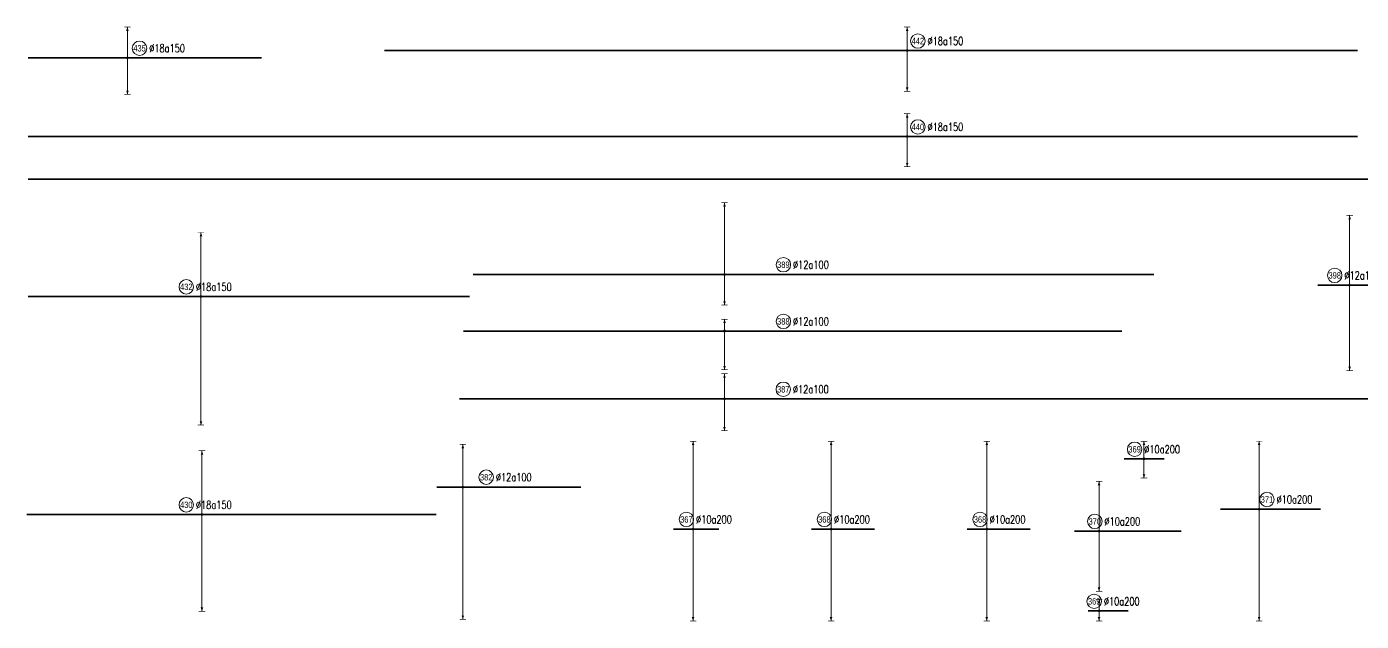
# Model space of a CAD drawing. Header units: millimetres. Extents: x -415354 to 592036, y -374841 to 139309.
# Drawn here: x 338203 to 421375, y 52380 to 89420 of the extents above; entities that cross this region are included whole.
import ezdxf
from ezdxf.enums import TextEntityAlignment as Align

# ---------------------------------------------------------------- set-up
doc = ezdxf.new("R2010")
doc.units = ezdxf.units.MM
doc.header["$MEASUREMENT"] = 0
for name, color, linetype, lineweight in [('NDC_S_DIM', 1, 'Continuous', 15), ('NDC_S_REBAR', 4, 'Continuous', 35), ('NDC_S_VN TEXT', 7, 'Continuous', 20)]:
    doc.layers.add(name, color=color, linetype=linetype, lineweight=lineweight)
doc.styles.add('ARIAL', font='arial.ttf', dxfattribs={"width": 0.8})
doc.styles.add('NDC_EN TXT', font='romans.shx', dxfattribs={"width": 0.8})

# ---------------------------------------------------------------- blocks, each defined once
blk = doc.blocks.new('*U929')
at = {"layer": 'NDC_S_REBAR'}
for p in [(0, 0), (-524.29, 0), (-524.29, 0)]:
    blk.add_line(p, (-524.29, 0), dxfattribs=at)
at = {"layer": 'NDC_S_VN TEXT', "color": 3, "style": 'NDC_EN TXT', "width": 0.75}
blk.add_attdef('DKT', (5.1, 1.75), '', height=2.5, dxfattribs=at)
at = {"layer": 'NDC_S_VN TEXT', "style": 'ARIAL', "width": 0.8}
blk.add_attdef('KHT', text='', height=2, dxfattribs=at).set_placement((2.1, 3), align=Align.MIDDLE_CENTER)
blk = doc.blocks.new('*U912')
h = blk.add_hatch(color=6)
edge = h.paths.add_edge_path()
edge.add_arc((0.3, 0), 0.3, 0, 360)
at = {"layer": 'NDC_S_DIM', "color": 8}
for q in [(0.3, 5.53), (0.3, -5.97)]:
    blk.add_line((0.3, 0), q, dxfattribs=at)
for points in [[(-0.7, 5.53, 0.2, 0.2, 0), (1.3, 5.53, 0, 0, 0)], [(-0.7, -5.97, 0.2, 0.2, 0), (1.3, -5.97, 0, 0, 0)]]:
    blk.add_lwpolyline(points, format="xyseb", dxfattribs=at)
at = {"layer": 'NDC_S_DIM'}
blk.add_circle((-2.64, 3), 2.25, dxfattribs=at)
at = {"layer": 'NDC_S_DIM', "color": 6}
blk.add_circle((0.3, 0), 0.3, dxfattribs=at)
at = {"layer": 'NDC_S_DIM', "color": 8}
for points in [[(-0.1, 4.33), (0.3, 5.53), (0.7, 4.33)], [(-0.1, -4.77), (0.3, -5.97), (0.7, -4.77)]]:
    blk.add_solid(points, dxfattribs=at)
at = {"layer": 'NDC_S_REBAR'}
for p, q in [((0, 0), (-5.85, 0)), ((-5.85, 0), (-5.85, 0)), ((0, 0), (6.6, 0)), ((6.6, 0), (6.6, 0)), ((6.6, 0), (6.6, 0)), ((-5.85, 0), (-5.85, 0))]:
    blk.add_line(p, q, dxfattribs=at)
at = {"layer": 'NDC_S_VN TEXT', "color": 3, "style": 'NDC_EN TXT', "width": 0.75}
blk.add_attdef('DKT', (0.36, 1.75), '', height=2.5, dxfattribs=at)
at = {"layer": 'NDC_S_VN TEXT', "style": 'ARIAL', "width": 0.8}
blk.add_attdef('KHT', text='', height=2, dxfattribs=at).set_placement((-2.64, 3), align=Align.MIDDLE_CENTER)
blk = doc.blocks.new('*U911')
h = blk.add_hatch(color=6)
edge = h.paths.add_edge_path()
edge.add_arc((0.3, 0), 0.3, 0, 360)
at = {"layer": 'NDC_S_DIM', "color": 8}
for q in [(0.3, 15.49), (0.3, -18.76)]:
    blk.add_line((0.3, 0), q, dxfattribs=at)
for points in [[(-0.7, 15.49, 0.2, 0.2, 0), (1.3, 15.49, 0, 0, 0)], [(-0.7, -18.76, 0.2, 0.2, 0), (1.3, -18.76, 0, 0, 0)]]:
    blk.add_lwpolyline(points, format="xyseb", dxfattribs=at)
at = {"layer": 'NDC_S_DIM'}
blk.add_circle((-1.03, 3), 2.25, dxfattribs=at)
at = {"layer": 'NDC_S_DIM', "color": 6}
blk.add_circle((0.3, 0), 0.3, dxfattribs=at)
at = {"layer": 'NDC_S_DIM', "color": 8}
for points in [[(-0.1, 14.29), (0.3, 15.49), (0.7, 14.29)], [(-0.1, -17.56), (0.3, -18.76), (0.7, -17.56)]]:
    blk.add_solid(points, dxfattribs=at)
at = {"layer": 'NDC_S_REBAR'}
for p, q in [((0, 0), (-7.35, 0)), ((-7.35, 0), (-7.35, 0)), ((0, 0), (25.85, 0)), ((25.85, 0), (25.85, 0)), ((25.85, 0), (25.85, 0)), ((-7.35, 0), (-7.35, 0))]:
    blk.add_line(p, q, dxfattribs=at)
at = {"layer": 'NDC_S_VN TEXT', "color": 3, "style": 'NDC_EN TXT', "width": 0.75}
blk.add_attdef('DKT', (1.97, 1.75), '', height=2.5, dxfattribs=at)
at = {"layer": 'NDC_S_VN TEXT', "style": 'ARIAL', "width": 0.8}
blk.add_attdef('KHT', text='', height=2, dxfattribs=at).set_placement((-1.03, 3), align=Align.MIDDLE_CENTER)
blk = doc.blocks.new('*U910')
h = blk.add_hatch(color=6)
edge = h.paths.add_edge_path()
edge.add_arc((0.3, 0), 0.3, 0, 360)
at = {"layer": 'NDC_S_DIM', "color": 8}
for q in [(0.3, 3.63), (0.3, -3.12)]:
    blk.add_line((0.3, 0), q, dxfattribs=at)
for points in [[(-0.7, 3.63, 0.2, 0.2, 0), (1.3, 3.63, 0, 0, 0)], [(-0.7, -3.12, 0.2, 0.2, 0), (1.3, -3.12, 0, 0, 0)]]:
    blk.add_lwpolyline(points, format="xyseb", dxfattribs=at)
at = {"layer": 'NDC_S_DIM'}
blk.add_circle((-1.22, 3), 2.25, dxfattribs=at)
at = {"layer": 'NDC_S_DIM', "color": 6}
blk.add_circle((0.3, 0), 0.3, dxfattribs=at)
at = {"layer": 'NDC_S_DIM', "color": 8}
for points in [[(-0.1, 2.43), (0.3, 3.63), (0.7, 2.43)], [(-0.1, -1.92), (0.3, -3.12), (0.7, -1.92)]]:
    blk.add_solid(points, dxfattribs=at)
at = {"layer": 'NDC_S_REBAR'}
for p, q in [((0, 0), (-3.1, 0)), ((-3.1, 0), (-3.1, 0)), ((0, 0), (9.35, 0)), ((9.35, 0), (9.35, 0)), ((9.35, 0), (9.35, 0)), ((-3.1, 0), (-3.1, 0))]:
    blk.add_line(p, q, dxfattribs=at)
at = {"layer": 'NDC_S_VN TEXT', "color": 3, "style": 'NDC_EN TXT', "width": 0.75}
blk.add_attdef('DKT', (1.78, 1.75), '', height=2.5, dxfattribs=at)
at = {"layer": 'NDC_S_VN TEXT', "style": 'ARIAL', "width": 0.8}
blk.add_attdef('KHT', text='', height=2, dxfattribs=at).set_placement((-1.22, 3), align=Align.MIDDLE_CENTER)
blk = doc.blocks.new('*U931')
h = blk.add_hatch(color=6)
edge = h.paths.add_edge_path()
edge.add_arc((0.3, 0), 0.3, 0, 360)
at = {"layer": 'NDC_S_DIM', "color": 8}
for q in [(0.3, 27.37), (0.3, -28.63)]:
    blk.add_line((0.3, 0), q, dxfattribs=at)
for points in [[(-0.7, 27.37, 0.2, 0.2, 0), (1.3, 27.37, 0, 0, 0)], [(-0.7, -28.63, 0.2, 0.2, 0), (1.3, -28.63, 0, 0, 0)]]:
    blk.add_lwpolyline(points, format="xyseb", dxfattribs=at)
at = {"layer": 'NDC_S_DIM'}
blk.add_circle((-1.79, 3), 2.25, dxfattribs=at)
at = {"layer": 'NDC_S_DIM', "color": 6}
blk.add_circle((0.3, 0), 0.3, dxfattribs=at)
at = {"layer": 'NDC_S_DIM', "color": 8}
for points in [[(-0.1, 26.17), (0.3, 27.37), (0.7, 26.17)], [(-0.1, -27.43), (0.3, -28.63), (0.7, -27.43)]]:
    blk.add_solid(points, dxfattribs=at)
at = {"layer": 'NDC_S_REBAR'}
for p, q in [((0, 0), (-5.85, 0)), ((-5.85, 0), (-5.85, 0)), ((0, 0), (13.85, 0)), ((13.85, 0), (13.85, 0)), ((13.85, 0), (13.85, 0)), ((-5.85, 0), (-5.85, 0))]:
    blk.add_line(p, q, dxfattribs=at)
at = {"layer": 'NDC_S_VN TEXT', "color": 3, "style": 'NDC_EN TXT', "width": 0.75}
blk.add_attdef('DKT', (1.21, 1.75), '', height=2.5, dxfattribs=at)
at = {"layer": 'NDC_S_VN TEXT', "style": 'ARIAL', "width": 0.8}
blk.add_attdef('KHT', text='', height=2, dxfattribs=at).set_placement((-1.79, 3), align=Align.MIDDLE_CENTER)
blk = doc.blocks.new('*U903')
h = blk.add_hatch(color=6)
edge = h.paths.add_edge_path()
edge.add_arc((-1.67, 0), 0.3, 0, 360)
at = {"layer": 'NDC_S_DIM', "color": 8}
for q in [(-1.67, 9.62), (-1.67, -11.38)]:
    blk.add_line((-1.67, 0), q, dxfattribs=at)
for points in [[(-2.67, 9.62, 0.2, 0.2, 0), (-0.67, 9.62, 0, 0, 0)], [(-2.67, -11.38, 0.2, 0.2, 0), (-0.67, -11.38, 0, 0, 0)]]:
    blk.add_lwpolyline(points, format="xyseb", dxfattribs=at)
at = {"layer": 'NDC_S_DIM'}
blk.add_circle((2.1, 3), 2.25, dxfattribs=at)
at = {"layer": 'NDC_S_DIM', "color": 6}
blk.add_circle((-1.67, 0), 0.3, dxfattribs=at)
at = {"layer": 'NDC_S_DIM', "color": 8}
for points in [[(-2.07, 8.42), (-1.67, 9.62), (-1.27, 8.42)], [(-2.07, -10.18), (-1.67, -11.38), (-1.27, -10.18)]]:
    blk.add_solid(points, dxfattribs=at)
at = {"layer": 'NDC_S_REBAR'}
for p, q in [((0, 0), (-32.56, 0)), ((-32.56, 0), (-32.56, 0)), ((0, 0), (40.14, 0)), ((40.14, 0), (40.14, 0)), ((40.14, 0), (40.14, 0)), ((-32.56, 0), (-32.56, 0))]:
    blk.add_line(p, q, dxfattribs=at)
at = {"layer": 'NDC_S_VN TEXT', "color": 3, "style": 'NDC_EN TXT', "width": 0.75}
blk.add_attdef('DKT', (5.1, 1.75), '', height=2.5, dxfattribs=at)
at = {"layer": 'NDC_S_VN TEXT', "style": 'ARIAL', "width": 0.8}
blk.add_attdef('KHT', text='', height=2, dxfattribs=at).set_placement((2.1, 3), align=Align.MIDDLE_CENTER)
blk = doc.blocks.new('*U902')
h = blk.add_hatch(color=6)
edge = h.paths.add_edge_path()
edge.add_arc((-12.87, 0), 0.3, 0, 360)
at = {"layer": 'NDC_S_DIM', "color": 8}
for q in [(-12.87, 7.36), (-12.87, -12.64)]:
    blk.add_line((-12.87, 0), q, dxfattribs=at)
for points in [[(-13.87, 7.36, 0.2, 0.2, 0), (-11.87, 7.36, 0, 0, 0)], [(-13.87, -12.64, 0.2, 0.2, 0), (-11.87, -12.64, 0, 0, 0)]]:
    blk.add_lwpolyline(points, format="xyseb", dxfattribs=at)
at = {"layer": 'NDC_S_DIM'}
blk.add_circle((-9.54, 3), 2.25, dxfattribs=at)
at = {"layer": 'NDC_S_DIM', "color": 6}
blk.add_circle((-12.87, 0), 0.3, dxfattribs=at)
at = {"layer": 'NDC_S_DIM', "color": 8}
for points in [[(-13.27, 6.16), (-12.87, 7.36), (-12.47, 6.16)], [(-13.27, -11.44), (-12.87, -12.64), (-12.47, -11.44)]]:
    blk.add_solid(points, dxfattribs=at)
at = {"layer": 'NDC_S_REBAR'}
for p, q in [((0, 0), (-175.72, 0)), ((-175.72, 0), (-175.72, 0)), ((0, 0), (127.48, 0)), ((127.48, 0), (127.48, 0)), ((127.48, 0), (127.48, 0)), ((-175.72, 0), (-175.72, 0))]:
    blk.add_line(p, q, dxfattribs=at)
at = {"layer": 'NDC_S_VN TEXT', "color": 3, "style": 'NDC_EN TXT', "width": 0.75}
blk.add_attdef('DKT', (-6.54, 1.75), '', height=2.5, dxfattribs=at)
at = {"layer": 'NDC_S_VN TEXT', "style": 'ARIAL', "width": 0.8}
blk.add_attdef('KHT', text='', height=2, dxfattribs=at).set_placement((-9.54, 3), align=Align.MIDDLE_CENTER)
blk = doc.blocks.new('*U901')
h = blk.add_hatch(color=6)
edge = h.paths.add_edge_path()
edge.add_arc((-12.87, 0), 0.3, 0, 360)
at = {"layer": 'NDC_S_DIM', "color": 8}
for q in [(-12.87, 7.12), (-12.87, -9.38)]:
    blk.add_line((-12.87, 0), q, dxfattribs=at)
for points in [[(-13.87, 7.12, 0.2, 0.2, 0), (-11.87, 7.12, 0, 0, 0)], [(-13.87, -9.38, 0.2, 0.2, 0), (-11.87, -9.38, 0, 0, 0)]]:
    blk.add_lwpolyline(points, format="xyseb", dxfattribs=at)
at = {"layer": 'NDC_S_DIM'}
blk.add_circle((-9.54, 3), 2.25, dxfattribs=at)
at = {"layer": 'NDC_S_DIM', "color": 6}
blk.add_circle((-12.87, 0), 0.3, dxfattribs=at)
at = {"layer": 'NDC_S_DIM', "color": 8}
for points in [[(-13.27, 5.92), (-12.87, 7.12), (-12.47, 5.92)], [(-13.27, -8.18), (-12.87, -9.38), (-12.47, -8.18)]]:
    blk.add_solid(points, dxfattribs=at)
at = {"layer": 'NDC_S_REBAR'}
for p, q in [((0, 0), (-286.72, 0)), ((-286.72, 0), (-286.72, 0)), ((0, 0), (127.5, 0)), ((127.5, 0), (127.5, 0)), ((127.5, 0), (127.5, 0)), ((-286.72, 0), (-286.72, 0))]:
    blk.add_line(p, q, dxfattribs=at)
at = {"layer": 'NDC_S_VN TEXT', "color": 3, "style": 'NDC_EN TXT', "width": 0.75}
blk.add_attdef('DKT', (-6.54, 1.75), '', height=2.5, dxfattribs=at)
at = {"layer": 'NDC_S_VN TEXT', "style": 'ARIAL', "width": 0.8}
blk.add_attdef('KHT', text='', height=2, dxfattribs=at).set_placement((-9.54, 3), align=Align.MIDDLE_CENTER)
blk = doc.blocks.new('*U900')
h = blk.add_hatch(color=6)
edge = h.paths.add_edge_path()
edge.add_arc((21.24, 0), 0.3, 0, 360)
at = {"layer": 'NDC_S_DIM', "color": 8}
for q in [(21.24, 19.93), (21.24, -40.07)]:
    blk.add_line((21.24, 0), q, dxfattribs=at)
for points in [[(20.24, 19.93, 0.2, 0.2, 0), (22.24, 19.93, 0, 0, 0)], [(20.24, -40.07, 0.2, 0.2, 0), (22.24, -40.07, 0, 0, 0)]]:
    blk.add_lwpolyline(points, format="xyseb", dxfattribs=at)
at = {"layer": 'NDC_S_DIM'}
blk.add_circle((16.66, 3), 2.25, dxfattribs=at)
at = {"layer": 'NDC_S_DIM', "color": 6}
blk.add_circle((21.24, 0), 0.3, dxfattribs=at)
at = {"layer": 'NDC_S_DIM', "color": 8}
for points in [[(20.84, 18.73), (21.24, 19.93), (21.64, 18.73)], [(20.84, -38.87), (21.24, -40.07), (21.64, -38.87)]]:
    blk.add_solid(points, dxfattribs=at)
at = {"layer": 'NDC_S_REBAR'}
for p, q in [((0, 0), (-32.56, 0)), ((-32.56, 0), (-32.56, 0)), ((0, 0), (104.89, 0)), ((104.89, 0), (104.89, 0)), ((104.89, 0), (104.89, 0)), ((-32.56, 0), (-32.56, 0))]:
    blk.add_line(p, q, dxfattribs=at)
at = {"layer": 'NDC_S_VN TEXT', "color": 3, "style": 'NDC_EN TXT', "width": 0.75}
blk.add_attdef('DKT', (19.66, 1.75), '', height=2.5, dxfattribs=at)
at = {"layer": 'NDC_S_VN TEXT', "style": 'ARIAL', "width": 0.8}
blk.add_attdef('KHT', text='', height=2, dxfattribs=at).set_placement((16.66, 3), align=Align.MIDDLE_CENTER)
blk = doc.blocks.new('*U899')
h = blk.add_hatch(color=6)
edge = h.paths.add_edge_path()
edge.add_arc((21.56, 0), 0.3, 0, 360)
at = {"layer": 'NDC_S_DIM', "color": 8}
for q in [(21.56, 19.82), (21.56, -30.18)]:
    blk.add_line((21.56, 0), q, dxfattribs=at)
for points in [[(20.56, 19.82, 0.2, 0.2, 0), (22.56, 19.82, 0, 0, 0)], [(20.56, -30.18, 0.2, 0.2, 0), (22.56, -30.18, 0, 0, 0)]]:
    blk.add_lwpolyline(points, format="xyseb", dxfattribs=at)
at = {"layer": 'NDC_S_DIM'}
blk.add_circle((16.66, 3), 2.25, dxfattribs=at)
at = {"layer": 'NDC_S_DIM', "color": 6}
blk.add_circle((21.56, 0), 0.3, dxfattribs=at)
at = {"layer": 'NDC_S_DIM', "color": 8}
for points in [[(21.16, 18.62), (21.56, 19.82), (21.96, 18.62)], [(21.16, -28.98), (21.56, -30.18), (21.96, -28.98)]]:
    blk.add_solid(points, dxfattribs=at)
at = {"layer": 'NDC_S_REBAR'}
for p, q in [((0, 0), (-33.06, 0)), ((-33.06, 0), (-33.06, 0)), ((0, 0), (94.49, 0)), ((94.49, 0), (94.49, 0)), ((94.49, 0), (94.49, 0)), ((-33.06, 0), (-33.06, 0))]:
    blk.add_line(p, q, dxfattribs=at)
at = {"layer": 'NDC_S_VN TEXT', "color": 3, "style": 'NDC_EN TXT', "width": 0.75}
blk.add_attdef('DKT', (19.66, 1.75), '', height=2.5, dxfattribs=at)
at = {"layer": 'NDC_S_VN TEXT', "style": 'ARIAL', "width": 0.8}
blk.add_attdef('KHT', text='', height=2, dxfattribs=at).set_placement((16.66, 3), align=Align.MIDDLE_CENTER)
blk = doc.blocks.new('*U897')
h = blk.add_hatch(color=6)
edge = h.paths.add_edge_path()
edge.add_arc((-1.67, 0), 0.3, 0, 360)
at = {"layer": 'NDC_S_DIM', "color": 8}
for q in [(-1.67, 3.68), (-1.67, -12.07)]:
    blk.add_line((-1.67, 0), q, dxfattribs=at)
for points in [[(-2.67, 3.68, 0.2, 0.2, 0), (-0.67, 3.68, 0, 0, 0)], [(-2.67, -12.07, 0.2, 0.2, 0), (-0.67, -12.07, 0, 0, 0)]]:
    blk.add_lwpolyline(points, format="xyseb", dxfattribs=at)
at = {"layer": 'NDC_S_DIM'}
blk.add_circle((16.66, 3), 2.25, dxfattribs=at)
at = {"layer": 'NDC_S_DIM', "color": 6}
blk.add_circle((-1.67, 0), 0.3, dxfattribs=at)
at = {"layer": 'NDC_S_DIM', "color": 8}
for points in [[(-2.07, 2.48), (-1.67, 3.68), (-1.27, 2.48)], [(-2.07, -10.87), (-1.67, -12.07), (-1.27, -10.87)]]:
    blk.add_solid(points, dxfattribs=at)
at = {"layer": 'NDC_S_REBAR'}
for p, q in [((0, 0), (-83.05, 0)), ((-83.05, 0), (-83.05, 0)), ((0, 0), (122.08, 0)), ((122.08, 0), (122.08, 0)), ((122.08, 0), (122.08, 0)), ((-83.05, 0), (-83.05, 0))]:
    blk.add_line(p, q, dxfattribs=at)
at = {"layer": 'NDC_S_VN TEXT', "color": 3, "style": 'NDC_EN TXT', "width": 0.75}
blk.add_attdef('DKT', (19.66, 1.75), '', height=2.5, dxfattribs=at)
at = {"layer": 'NDC_S_VN TEXT', "style": 'ARIAL', "width": 0.8}
blk.add_attdef('KHT', text='', height=2, dxfattribs=at).set_placement((16.66, 3), align=Align.MIDDLE_CENTER)
blk = doc.blocks.new('*U896')
h = blk.add_hatch(color=6)
edge = h.paths.add_edge_path()
edge.add_arc((-1.67, 0), 0.3, 0, 360)
at = {"layer": 'NDC_S_DIM', "color": 8}
for q in [(-1.67, 13.34), (-1.67, -41.16)]:
    blk.add_line((-1.67, 0), q, dxfattribs=at)
for points in [[(-2.67, 13.34, 0.2, 0.2, 0), (-0.67, 13.34, 0, 0, 0)], [(-2.67, -41.16, 0.2, 0.2, 0), (-0.67, -41.16, 0, 0, 0)]]:
    blk.add_lwpolyline(points, format="xyseb", dxfattribs=at)
at = {"layer": 'NDC_S_DIM'}
blk.add_circle((5.62, 3.12), 2.25, dxfattribs=at)
at = {"layer": 'NDC_S_DIM', "color": 6}
blk.add_circle((-1.67, 0), 0.3, dxfattribs=at)
at = {"layer": 'NDC_S_DIM', "color": 8}
for points in [[(-2.07, 12.14), (-1.67, 13.34), (-1.27, 12.14)], [(-2.07, -39.96), (-1.67, -41.16), (-1.27, -39.96)]]:
    blk.add_solid(points, dxfattribs=at)
at = {"layer": 'NDC_S_REBAR'}
for p, q in [((0, 0), (-9.72, 0)), ((-9.72, 0), (-9.72, 0)), ((0, 0), (35.13, 0)), ((35.13, 0), (35.13, 0)), ((35.13, 0), (35.13, 0)), ((-9.72, 0), (-9.72, 0))]:
    blk.add_line(p, q, dxfattribs=at)
at = {"layer": 'NDC_S_VN TEXT', "color": 3, "style": 'NDC_EN TXT', "width": 0.75}
blk.add_attdef('DKT', (8.62, 1.87), '', height=2.5, dxfattribs=at)
at = {"layer": 'NDC_S_VN TEXT', "style": 'ARIAL', "width": 0.8}
blk.add_attdef('KHT', text='', height=2, dxfattribs=at).set_placement((5.62, 3.12), align=Align.MIDDLE_CENTER)
blk = doc.blocks.new('*U895')
h = blk.add_hatch(color=6)
edge = h.paths.add_edge_path()
edge.add_arc((0.3, 0), 0.3, 0, 360)
at = {"layer": 'NDC_S_DIM', "color": 8}
for q in [(0.3, 21.16), (0.3, -34.84)]:
    blk.add_line((0.3, 0), q, dxfattribs=at)
for points in [[(-0.7, 21.16, 0.2, 0.2, 0), (1.3, 21.16, 0, 0, 0)], [(-0.7, -34.84, 0.2, 0.2, 0), (1.3, -34.84, 0, 0, 0)]]:
    blk.add_lwpolyline(points, format="xyseb", dxfattribs=at)
at = {"layer": 'NDC_S_DIM'}
blk.add_circle((2.74, 3), 2.25, dxfattribs=at)
at = {"layer": 'NDC_S_DIM', "color": 6}
blk.add_circle((0.3, 0), 0.3, dxfattribs=at)
at = {"layer": 'NDC_S_DIM', "color": 8}
for points in [[(-0.1, 19.96), (0.3, 21.16), (0.7, 19.96)], [(-0.1, -33.64), (0.3, -34.84), (0.7, -33.64)]]:
    blk.add_solid(points, dxfattribs=at)
at = {"layer": 'NDC_S_REBAR'}
for p, q in [((0, 0), (-11.72, 0)), ((-11.72, 0), (-11.72, 0)), ((0, 0), (19.48, 0)), ((19.48, 0), (19.48, 0)), ((19.48, 0), (19.48, 0)), ((-11.72, 0), (-11.72, 0))]:
    blk.add_line(p, q, dxfattribs=at)
at = {"layer": 'NDC_S_VN TEXT', "color": 3, "style": 'NDC_EN TXT', "width": 0.75}
blk.add_attdef('DKT', (5.74, 1.75), '', height=2.5, dxfattribs=at)
at = {"layer": 'NDC_S_VN TEXT', "style": 'ARIAL', "width": 0.8}
blk.add_attdef('KHT', text='', height=2, dxfattribs=at).set_placement((2.74, 3), align=Align.MIDDLE_CENTER)
blk = doc.blocks.new('*U888')
h = blk.add_hatch(color=6)
edge = h.paths.add_edge_path()
edge.add_arc((-1.67, 0), 0.3, 0, 360)
at = {"layer": 'NDC_S_DIM', "color": 8}
for q in [(-1.67, 22.33), (-1.67, -9.57)]:
    blk.add_line((-1.67, 0), q, dxfattribs=at)
for points in [[(-2.67, 22.33, 0.2, 0.2, 0), (-0.67, 22.33, 0, 0, 0)], [(-2.67, -9.57, 0.2, 0.2, 0), (-0.67, -9.57, 0, 0, 0)]]:
    blk.add_lwpolyline(points, format="xyseb", dxfattribs=at)
at = {"layer": 'NDC_S_DIM'}
blk.add_circle((16.66, 3), 2.25, dxfattribs=at)
at = {"layer": 'NDC_S_DIM', "color": 6}
blk.add_circle((-1.67, 0), 0.3, dxfattribs=at)
at = {"layer": 'NDC_S_DIM', "color": 8}
for points in [[(-2.07, 21.13), (-1.67, 22.33), (-1.27, 21.13)], [(-2.07, -8.37), (-1.67, -9.57), (-1.27, -8.37)]]:
    blk.add_solid(points, dxfattribs=at)
at = {"layer": 'NDC_S_REBAR'}
for p, q in [((0, 0), (-80, 0)), ((-80, 0), (-80, 0)), ((0, 0), (132.09, 0)), ((132.09, 0), (132.09, 0)), ((132.09, 0), (132.09, 0)), ((-80, 0), (-80, 0))]:
    blk.add_line(p, q, dxfattribs=at)
at = {"layer": 'NDC_S_VN TEXT', "color": 3, "style": 'NDC_EN TXT', "width": 0.75}
blk.add_attdef('DKT', (19.66, 1.75), '', height=2.5, dxfattribs=at)
at = {"layer": 'NDC_S_VN TEXT', "style": 'ARIAL', "width": 0.8}
blk.add_attdef('KHT', text='', height=2, dxfattribs=at).set_placement((16.66, 3), align=Align.MIDDLE_CENTER)
blk = doc.blocks.new('*U884')
h = blk.add_hatch(color=6)
edge = h.paths.add_edge_path()
edge.add_arc((-1.67, 0), 0.3, 0, 360)
at = {"layer": 'NDC_S_DIM', "color": 8}
for q in [(-1.67, 7.83), (-1.67, -9.92)]:
    blk.add_line((-1.67, 0), q, dxfattribs=at)
for points in [[(-2.67, 7.83, 0.2, 0.2, 0), (-0.67, 7.83, 0, 0, 0)], [(-2.67, -9.92, 0.2, 0.2, 0), (-0.67, -9.92, 0, 0, 0)]]:
    blk.add_lwpolyline(points, format="xyseb", dxfattribs=at)
at = {"layer": 'NDC_S_DIM'}
blk.add_circle((16.66, 3), 2.25, dxfattribs=at)
at = {"layer": 'NDC_S_DIM', "color": 6}
blk.add_circle((-1.67, 0), 0.3, dxfattribs=at)
at = {"layer": 'NDC_S_DIM', "color": 8}
for points in [[(-2.07, 6.63), (-1.67, 7.83), (-1.27, 6.63)], [(-2.07, -8.72), (-1.67, -9.92), (-1.27, -8.72)]]:
    blk.add_solid(points, dxfattribs=at)
at = {"layer": 'NDC_S_REBAR'}
for p, q in [((0, 0), (-84.18, 0)), ((-84.18, 0), (-84.18, 0)), ((-84.18, 0), (-84.18, 0)), ((0, 0), (204.64, 0)), ((204.64, 0), (204.64, 0)), ((204.64, 0), (204.64, 0))]:
    blk.add_line(p, q, dxfattribs=at)
at = {"layer": 'NDC_S_VN TEXT', "color": 3, "style": 'NDC_EN TXT', "width": 0.75}
blk.add_attdef('DKT', (19.66, 1.75), '', height=2.5, dxfattribs=at)
at = {"layer": 'NDC_S_VN TEXT', "style": 'ARIAL', "width": 0.8}
blk.add_attdef('KHT', text='', height=2, dxfattribs=at).set_placement((16.66, 3), align=Align.MIDDLE_CENTER)
blk = doc.blocks.new('*U880')
h = blk.add_hatch(color=6)
edge = h.paths.add_edge_path()
edge.add_arc((-1.37, 0), 0.3, 0, 360)
at = {"layer": 'NDC_S_DIM', "color": 8}
for q in [(-1.37, 21.67), (-1.37, -26.64)]:
    blk.add_line((-1.37, 0), q, dxfattribs=at)
for points in [[(-2.37, 21.67, 0.2, 0.2, 0), (-0.37, 21.67, 0, 0, 0)], [(-2.37, -26.64, 0.2, 0.2, 0), (-0.37, -26.64, 0, 0, 0)]]:
    blk.add_lwpolyline(points, format="xyseb", dxfattribs=at)
at = {"layer": 'NDC_S_DIM'}
blk.add_circle((-6.01, 3), 2.25, dxfattribs=at)
at = {"layer": 'NDC_S_DIM', "color": 6}
blk.add_circle((-1.37, 0), 0.3, dxfattribs=at)
at = {"layer": 'NDC_S_DIM', "color": 8}
for points in [[(-1.77, 20.47), (-1.37, 21.67), (-0.97, 20.47)], [(-1.77, -25.44), (-1.37, -26.64), (-0.97, -25.44)]]:
    blk.add_solid(points, dxfattribs=at)
at = {"layer": 'NDC_S_REBAR'}
for p, q in [((0, 0), (-11.26, 0)), ((-11.26, 0), (-11.26, 0)), ((0, 0), (5.93, 0)), ((5.93, 0), (5.93, 0)), ((5.93, 0), (5.93, 0)), ((-11.26, 0), (-11.26, 0))]:
    blk.add_line(p, q, dxfattribs=at)
at = {"layer": 'NDC_S_VN TEXT', "color": 3, "style": 'NDC_EN TXT', "width": 0.75}
blk.add_attdef('DKT', (-3.01, 1.75), '', height=2.5, dxfattribs=at)
at = {"layer": 'NDC_S_VN TEXT', "style": 'ARIAL', "width": 0.8}
blk.add_attdef('KHT', text='', height=2, dxfattribs=at).set_placement((-6.01, 3), align=Align.MIDDLE_CENTER)
blk = doc.blocks.new('*U870')
h = blk.add_hatch(color=6)
edge = h.paths.add_edge_path()
edge.add_arc((0.3, 0), 0.3, 0, 360)
at = {"layer": 'NDC_S_DIM', "color": 8}
for q in [(0.3, 27.37), (0.3, -28.63)]:
    blk.add_line((0.3, 0), q, dxfattribs=at)
for points in [[(-0.7, 27.37, 0.2, 0.2, 0), (1.3, 27.37, 0, 0, 0)], [(-0.7, -28.63, 0.2, 0.2, 0), (1.3, -28.63, 0, 0, 0)]]:
    blk.add_lwpolyline(points, format="xyseb", dxfattribs=at)
at = {"layer": 'NDC_S_DIM'}
blk.add_circle((-1.79, 3), 2.25, dxfattribs=at)
at = {"layer": 'NDC_S_DIM', "color": 6}
blk.add_circle((0.3, 0), 0.3, dxfattribs=at)
at = {"layer": 'NDC_S_DIM', "color": 8}
for points in [[(-0.1, 26.17), (0.3, 27.37), (0.7, 26.17)], [(-0.1, -27.43), (0.3, -28.63), (0.7, -27.43)]]:
    blk.add_solid(points, dxfattribs=at)
at = {"layer": 'NDC_S_REBAR'}
for p, q in [((0, 0), (-5.85, 0)), ((-5.85, 0), (-5.85, 0)), ((0, 0), (8.35, 0)), ((8.35, 0), (8.35, 0)), ((8.35, 0), (8.35, 0)), ((-5.85, 0), (-5.85, 0))]:
    blk.add_line(p, q, dxfattribs=at)
at = {"layer": 'NDC_S_VN TEXT', "color": 3, "style": 'NDC_EN TXT', "width": 0.75}
blk.add_attdef('DKT', (1.21, 1.75), '', height=2.5, dxfattribs=at)
at = {"layer": 'NDC_S_VN TEXT', "style": 'ARIAL', "width": 0.8}
blk.add_attdef('KHT', text='', height=2, dxfattribs=at).set_placement((-1.79, 3), align=Align.MIDDLE_CENTER)

msp = doc.modelspace()

# ---------------------------------------------------------------- block references
at = {"xscale": 200, "yscale": 200, "zscale": 200}
for name, p, values in [('*U903', (344814.7, 87476.7), {'KHT': '435', 'DKT': '%%C18a150'}), ('*U902', (395647, 87928.6), {'KHT': '442', 'DKT': '%%C18a150'}), ('*U901', (395647, 82575.8), {'KHT': '440', 'DKT': '%%C18a150'}), ('*U888', (382025.8, 73992.3), {'KHT': '389', 'DKT': '%%C12a100'}), ('*U880', (420921.4, 73328), {'KHT': '398', 'DKT': '%%C12a100'}), ('*U900', (344814.7, 72613.7), {'KHT': '432', 'DKT': '%%C18a150'}), ('*U897', (382025.8, 70463.6), {'KHT': '388', 'DKT': '%%C12a100'}), ('*U884', (382019.2, 66231.5), {'KHT': '387', 'DKT': '%%C12a100'}), ('*U896', (365715.7, 60731.4), {'KHT': '382', 'DKT': '%%C12a100'}), ('*U870', (379672.5, 58125.2), {'KHT': '367', 'DKT': '%%c10a200'}), ('*U931', (388272.5, 58125.2), {'KHT': '368', 'DKT': '%%c10a200'}), ('*U931', (397972.5, 58125.2), {'KHT': '368', 'DKT': '%%c10a200'}), ('*U912', (407772.5, 62494), {'KHT': '369', 'DKT': '%%c10a200'}), ('*U895', (414946.3, 59368.6), {'KHT': '371', 'DKT': '%%c10a200'}), ('*U899', (344814.7, 59035.8), {'KHT': '430', 'DKT': '%%C18a150'}), ('*U911', (404971.7, 58002.1), {'KHT': '370', 'DKT': '%%c10a200'}), ('*U910', (404971.7, 53023.1), {'KHT': '369', 'DKT': '%%c10a200'})]:
    msp.add_blockref(name, p, dxfattribs=at).add_auto_attribs(values)
msp.add_blockref('*U929', (443160, 79919), dxfattribs=at)

doc.saveas('drawing.dxf')
